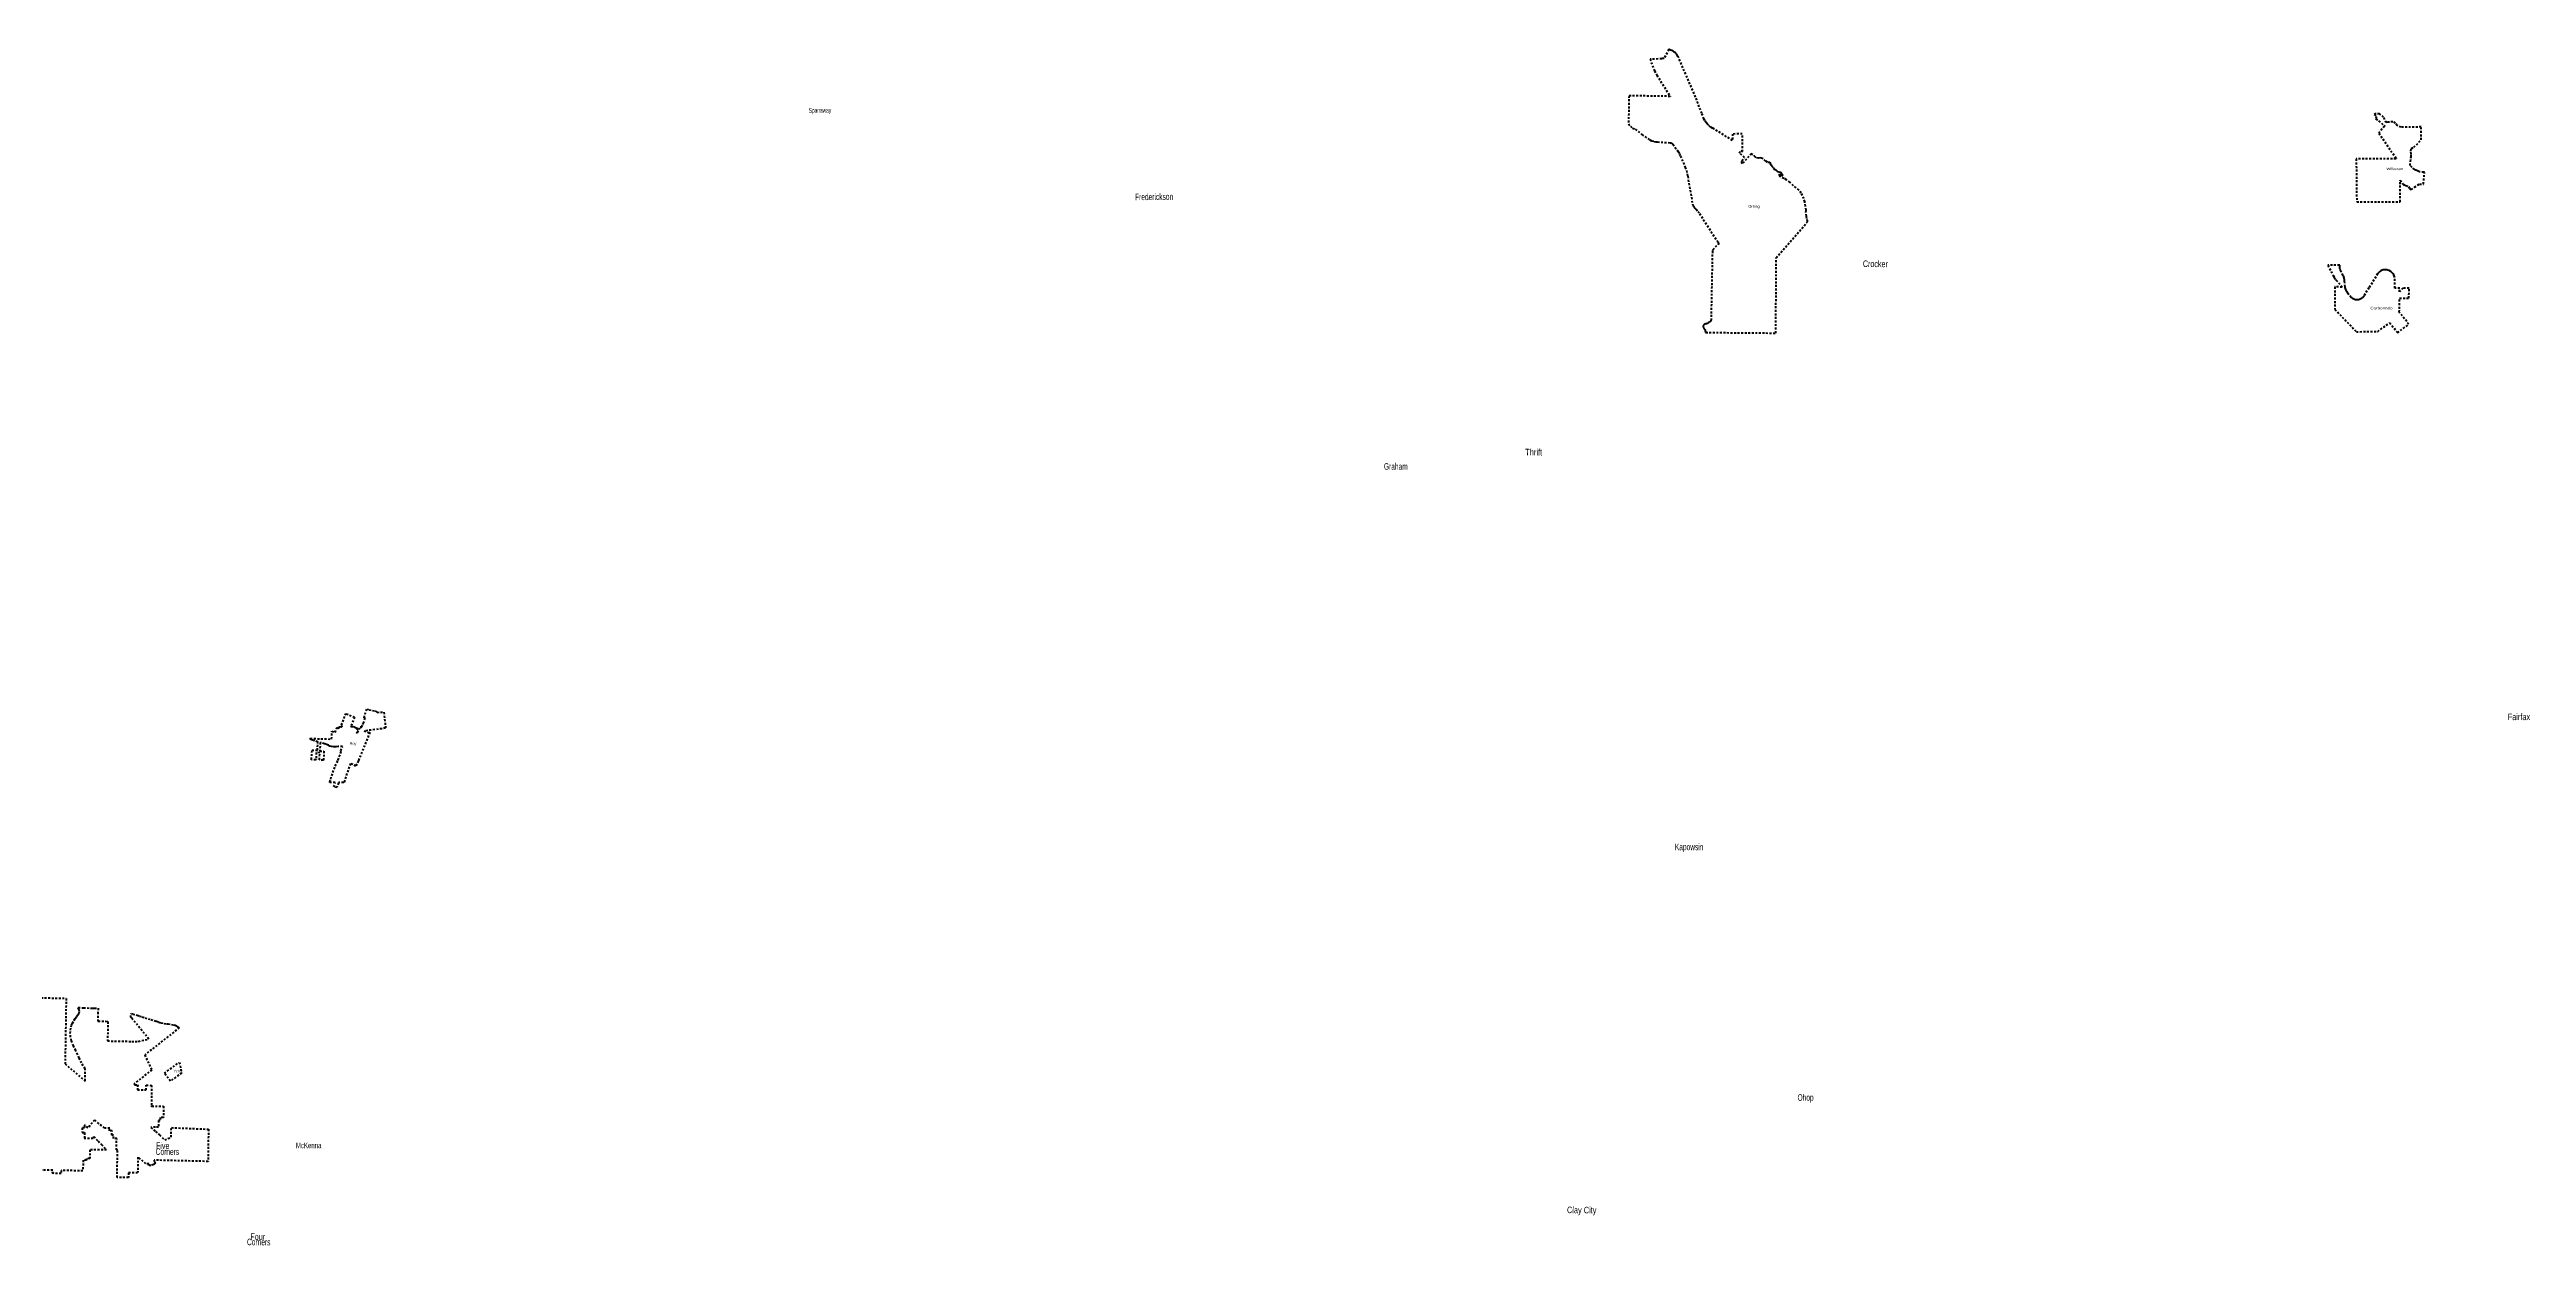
# Model space of a CAD drawing. Header units: feet. Extents: x -903180 to 1023491, y -707744 to 564635.
# Drawn here: x -404796 to -253965, y -209555 to -136741 of the extents above; entities that cross this region are included whole.
import ezdxf

# ---------------------------------------------------------------- set-up
doc = ezdxf.new("R2010")
doc.units = ezdxf.units.FT
doc.header["$LTSCALE"] = 80
doc.linetypes.add('SHORT_DASHED', pattern=[2.7, 1.5, -1.2])
doc.layers.add('13', color=7, linetype='SHORT_DASHED', lineweight=40)
doc.layers.add('16', color=7, linetype='Continuous')
doc.layers.add('36', color=7, linetype='Continuous')

msp = doc.modelspace()

# ---------------------------------------------------------------- linework, layer by layer
at = {"layer": '13'}
for p, q in [((-307354.44, -142245.43), (-307228.18, -142296.6)), ((-264642.88, -151829.01), (-264829.83, -151614.83)), ((-385850.15, -177976.91), (-385818.62, -177989.8)), ((-401236.99, -195912.13), (-401237.44, -195932.1)), ((-400997.39, -202831.3), (-400989.04, -202571.43))]:
    msp.add_line(p, q, dxfattribs=at)
for points in [[(-299677.35, -154004.62), (-299645.01, -149421), (-297739.41, -147229.18), (-297740.2, -147222.5), (-297747.89, -147199.74), (-297780.4, -147030.94), (-297814.88, -146884.26), (-297837.4, -146671.19), (-297835.68, -146516.36), (-297862.28, -146279.18), (-297915.09, -146007.88), (-297967.76, -145819.04), (-298050.61, -145628.26), (-298135.38, -145487.76), (-298256.47, -145293.07), (-298435.8, -145156.87), (-298603.03, -145036.72), (-298800.61, -144826.17), (-299022.21, -144684.06), (-299169.26, -144594.01), (-299386.76, -144494.11), (-299457.37, -144391.78), (-299481.6, -144347.61), (-299447.39, -144351.53), (-299368.88, -144369.4), (-299314.52, -144385.32), (-299262.16, -144407.28), (-299252.11, -144401.22), (-299246.13, -144373.06), (-299320.74, -144290.83), (-299344.99, -144230.58), (-299477.84, -144206.84), (-299548.29, -144188.95), (-299637, -144098.74), (-299731.63, -144060.81), (-299806.31, -143940.39), (-299897, -143864.24), (-299967.59, -143773.97), (-300008.01, -143681.59), (-300048.36, -143623.4), (-300187.23, -143607.73), (-300298.03, -143535.66), (-300449.19, -143403.39), (-300543.83, -143361.45), (-300624.35, -143341.58), (-300728.96, -143353.95), (-300869.88, -143318.17), (-300934.34, -143278.16), (-301075.43, -143147.87), (-301176.38, -143082.28), (-301697.8, -143693.05), (-301793.17, -143605.95), (-301695.73, -143556.17), (-301745.48, -143513.66), (-301573.91, -143318.7), (-301901.49, -143035.61), (-301797.82, -142896.65), (-301697.13, -142958.05), (-301714.68, -141871.37), (-302304.91, -141884.92), (-302304.91, -142273.15), (-303411.1, -141591.94), (-303530.52, -141531.15), (-303642.93, -141458.2), (-303747.1, -141373.9), (-303841.89, -141279.18), (-303926.26, -141175.07), (-303999.28, -141062.71), (-304049.73, -140966.14), (-304182.51, -140623.9), (-304560.01, -139632.84), (-305631.68, -137155.12), (-305678.05, -137080.95), (-305731.92, -137012.04), (-305792.7, -136949.13), (-305859.72, -136892.92), (-305932.25, -136844.03), (-306009.49, -136802.98), (-306090.61, -136770.23), (-306174.69, -136746.15), (-306196.96, -136741.33), (-306478.04, -137284.14), (-306602.96, -137284.14), (-306626.38, -137311.47), (-307336.52, -137323.67), (-307065.65, -138035.73), (-306922.23, -138306.72), (-306113.77, -139593.35), (-308613.97, -139554), (-308647.37, -141273.92), (-308523.92, -141402.94), (-308399.58, -141520.27), (-308230.67, -141583.64), (-307828.33, -141916.88), (-307354.44, -142245.43)], [(-307228.18, -142296.6), (-307097.27, -142334.28), (-306963.14, -142358.08), (-306880.68, -142365.64), (-306104.95, -142413.15), (-306083.24, -142416.2), (-306061.97, -142421.5), (-306041.37, -142429), (-306021.66, -142438.6), (-306003.07, -142450.22), (-305985.79, -142463.71), (-305970.02, -142478.94), (-305955.93, -142495.73), (-305945.68, -142510.62), (-305682.93, -142862.63), (-305604.95, -142979.03), (-305539.56, -143102.94), (-305487.47, -143233), (-305487.34, -143233.4), (-305185.98, -143917.4), (-305114.79, -144110.36), (-305064.16, -144309.71), (-305040.73, -144456.22), (-304741.6, -146178.71), (-304737.31, -146198.57), (-304727.17, -146231.84), (-304713.62, -146263.87), (-304696.79, -146294.31), (-304676.87, -146322.81), (-304654.08, -146349.09), (-304628.67, -146372.83), (-304525.7, -146469.56), (-304418.1, -146592.48), (-304323.95, -146725.97), (-303248.03, -148406.71), (-303236.67, -148424.46), (-303135.4, -148532.77), (-303509.24, -148950.74), (-303513.21, -148955.09), (-303519.81, -148963.61), (-303525.48, -148972.77), (-303530.16, -148982.48), (-303533.8, -148992.62), (-303536.36, -149003.08), (-303537.81, -149013.76), (-303618.16, -153203.27), (-303618.89, -153206.27), (-303625.95, -153229.43), (-303635.4, -153251.72), (-303647.12, -153272.91), (-303661, -153292.75), (-303676.87, -153311.04), (-303694.57, -153327.56), (-303713.9, -153342.15), (-303734.64, -153354.63), (-303756.58, -153364.88), (-303792.81, -153387.42), (-303846.38, -153414.42), (-303902.47, -153435.68), (-303960.48, -153450.95), (-303963.55, -153451.49), (-303981.05, -153455.67), (-303998.01, -153461.66), (-304014.25, -153469.39), (-304029.59, -153478.77), (-304043.87, -153489.71), (-304056.93, -153502.08), (-304068.63, -153515.74), (-304078.83, -153530.56), (-304087.43, -153546.36), (-304094.33, -153562.97), (-304099.45, -153580.21), (-304099.46, -153580.43), (-304099.4, -153603.34), (-304096.95, -153626.12), (-304092.13, -153648.51), (-304085, -153670.28), (-304075.63, -153691.19), (-304064.12, -153711), (-304050.61, -153729.5), (-304035.24, -153746.49), (-304018.18, -153761.77), (-303999.61, -153775.19), (-303994.41, -153786.8), (-303978.46, -153829.9), (-303967.1, -153874.43), (-303960.46, -153919.9), (-303958.61, -153965.82), (-303944.82, -153966.86), (-299677.35, -154004.62)], [(-264829.83, -151614.83), (-264833.35, -151582.64), (-264843.57, -151570.41), (-264890.2, -151504.59), (-264929.7, -151434.25), (-264961.62, -151360.17), (-264985.63, -151283.16), (-264997.97, -151221.52), (-265001.57, -151203.53), (-265004.02, -151181.52), (-265043.85, -150823.96), (-265046.14, -150803.32), (-265048.4, -150783.96), (-265050.31, -150767.6), (-265068.13, -150674.34), (-265095.6, -150583.46), (-265124.01, -150515.94), (-265132.47, -150495.82), (-265142.17, -150475.94), (-265227.76, -150300.52), (-265234.79, -150286.12), (-265246.89, -150260.52), (-265270.39, -150210.84), (-265299.4, -150129.17), (-265319.71, -150044.91), (-265331.1, -149959), (-265332.91, -149892.37), (-265333.45, -149872.37), (-265353.45, -149872.25), (-266052.33, -149868.13), (-265766.07, -150463.77), (-265756.31, -150484.08), (-265745.09, -150503.77), (-265672.22, -150628.74), (-265591.61, -150738.7), (-265575.85, -150760.2), (-265559.7, -150778.7), (-265187.3, -151205.32), (-265624.47, -151192.05), (-265630.35, -152561.39), (-264324.32, -153920.69), (-263021.43, -153907.48), (-262293.09, -153372.33), (-261816.35, -153977.04), (-261125.98, -153470.49), (-261706.55, -152734.13), (-261694.27, -151874.98), (-261120.07, -151882.67), (-261114.61, -151276.94), (-261485.57, -151272.31), (-261688.85, -151495.02), (-261685.65, -151270.24), (-261977.53, -151260.79), (-261990.37, -150613.4), (-262017.93, -150519.47), (-262046.97, -150462.74), (-262089.83, -150389.41), (-262154.82, -150314.69), (-262228.1, -150252.43), (-262319.36, -150202.62), (-262414.77, -150169.42), (-262469.67, -150155.76), (-262528.15, -150147.28), (-262590.98, -150146.72), (-262649.83, -150154.2), (-262689.71, -150162.22), (-262746.63, -150176.33), (-262824.06, -150208.16), (-262899.06, -150253.97), (-262918.42, -150268.5), (-262984.45, -150327.15), (-263030.64, -150390.92), (-263542.59, -151246.46), (-263572.02, -151246.18), (-263857.78, -151730.99), (-263869.54, -151750.95), (-263882.68, -151770.99), (-263895.38, -151790.36), (-263927.13, -151829.52), (-263962.79, -151865.13), (-264001.99, -151896.83), (-264044.28, -151924.25), (-264089.21, -151947.1), (-264136.29, -151965.14), (-264184.98, -151978.15), (-264234.78, -151986), (-264285.12, -151988.6), (-264335.45, -151985.93), (-264385.23, -151978.01), (-264433.91, -151964.93), (-264480.96, -151946.83), (-264525.85, -151923.91), (-264568.11, -151896.43), (-264607.26, -151864.68), (-264642.88, -151829.01)], [(-387300.28, -181673.13), (-387484.83, -181639.09), (-387405.71, -181367.83), (-387718.41, -181363.39), (-387736.7, -181363.13), (-387730.72, -181343.11), (-387674.77, -181157.08), (-387608.77, -180954.74), (-387541.01, -180754.63), (-387469.72, -180555.41), (-387392.49, -180354.35), (-387243.31, -180036.87), (-387239.65, -180029.07), (-387227.41, -179996.87), (-387020.38, -179452.42), (-387062.19, -179436.69), (-386962.59, -179174.41), (-387215.6, -179182.75), (-387365.19, -179194.67), (-387503.72, -179197.08), (-387633.93, -179182.38), (-387720.8, -179147.6), (-387814.56, -179094.33), (-387921.18, -179047.81), (-388048.74, -179011.15), (-388255.42, -178953.32), (-388312.94, -178938.31), (-388336.76, -179451.34), (-388085.66, -179458), (-388110.05, -179983.29), (-388110.99, -180003.58), (-388140.32, -180002.67), (-388343.08, -179996.39), (-388362.04, -179995.8), (-388361.11, -179975.77), (-388341.42, -179551.71), (-388552.14, -179546.14), (-388568.5, -179969.34), (-388569.27, -179989.38), (-388590.49, -179988.72), (-388822.94, -179981.51), (-388842.51, -179980.9), (-388841.88, -179969.02), (-388811.52, -179393.55), (-388481.27, -179402.31), (-388462.51, -178998.27), (-388461.78, -178982.56), (-388459.46, -178958.27), (-388459.23, -178955.9), (-388454.37, -178931.91), (-388451.54, -178922.93), (-388445.06, -178903.82), (-388468.46, -178897.72), (-388472.59, -178896.64), (-388635.81, -178840.6), (-388715.83, -178807.24), (-388815.02, -178762.62), (-388917.21, -178701.68), (-388942.35, -178686.68), (-388917.21, -178687.34), (-387617.46, -178721.76), (-387602.48, -178241.49), (-387398.19, -178318.9), (-387270.66, -178010.73), (-387164.42, -178054.82), (-387127.4, -177965.35), (-387118.81, -177944.61), (-387099.12, -177951.92), (-387025.17, -177979.35), (-387004.24, -177987.11), (-386996.41, -177969.24), (-386970.76, -177910.73), (-386962.27, -177891.36), (-386984.06, -177883.73), (-387018.68, -177871.61), (-386762.79, -177195.41), (-386754.83, -177174.38), (-386732.28, -177183.47), (-386228.5, -177386.41), (-386439.42, -177942.06), (-386447.18, -177962.5), (-386427.01, -177961.14), (-386289.63, -177951.95), (-386186.53, -177989.14), (-386189.07, -177996.53), (-386195.55, -178015.42), (-386175.93, -178022.76), (-386044.15, -178072.03), (-386023.49, -178079.76), (-386032.21, -178099.51), (-386120.92, -178300.42), (-386034.75, -178340.42), (-385878.98, -177987.66), (-385870.55, -177968.57), (-385850.15, -177976.91)], [(-385818.62, -177989.8), (-385797.58, -177998.41), (-385788.69, -177977.98), (-385719.48, -177818.93), (-385709.96, -177797.04), (-385690.78, -177804.99), (-385677.82, -177763.17), (-385573.93, -177447.19), (-385644.73, -177421.82), (-385483.25, -176893.66), (-385331.91, -176942.98), (-384960.74, -177008.43), (-384848.72, -177095.94), (-384435.68, -177088.73), (-384333.28, -178045.37), (-384549.62, -178091.28), (-384561.2, -178093.64), (-385631.12, -178226.44), (-385373.5, -178315.66), (-385287.61, -178313.05), (-385979.03, -180018.76), (-385987.14, -180038.76), (-385994.43, -180058.76), (-386141.92, -180368.73), (-386474.08, -180209.3), (-386866.43, -181355.28), (-386873.27, -181375.28), (-386893.34, -181375.01), (-387168.76, -181371.24), (-387188.77, -181370.97), (-387196.14, -181390.95), (-387300.28, -181673.13)], [(-405311.4, -194472.89), (-403785.65, -194511.15), (-403846.84, -198489.68), (-402647.44, -199532.86), (-402627.07, -199550.58), (-402626.81, -199530.26), (-402617.88, -198842.19), (-402617.72, -198829.69), (-402633.72, -198802.19), (-402841.34, -198445.46), (-402990.06, -198144.36), (-403079.84, -197941.54), (-403200.09, -197690.6), (-403330.6, -197407.49), (-403455.3, -197090.11), (-403517.06, -196866.96), (-403532.58, -196641.48), (-403521.76, -196448.05), (-403451.33, -196141.41), (-403397.85, -196014.15), (-403306.78, -195866.18), (-403303.37, -195847.96), (-403297.31, -195838.75), (-403229.09, -195726.57), (-403155.96, -195616.79), (-403076.11, -195517.86), (-403014.52, -195438.2), (-402987.74, -195388.1), (-402977.93, -195320.31), (-402987.74, -195219.78), (-403006.03, -195170.39), (-403046.34, -195061.79), (-402725.18, -195085.41), (-402306.52, -195100.5), (-402231.11, -195102.54), (-402196.6, -195103.42), (-402059.2, -195106.75), (-401839.15, -195115.17), (-401844.67, -195355.36), (-401854.33, -195876.87), (-401854.62, -195892.45), (-401834.7, -195893.08), (-401257.78, -195911.46), (-401236.99, -195912.13)], [(-401237.44, -195932.1), (-401264.19, -197104.09), (-399789.43, -197131.9), (-399389.15, -197132.04), (-398747.31, -196984.82), (-399739.3, -195779.39), (-399781.89, -195724.08), (-399840.57, -195665.37), (-399834.6, -195426.54), (-399714.39, -195464.12), (-399528.94, -195512.01), (-399459.13, -195541.12), (-399320.04, -195591.72), (-399153.38, -195634.96), (-398974.42, -195688.69), (-398796.31, -195756.28), (-398628.67, -195799.77), (-398279.58, -195908.19), (-398138.04, -195957.46), (-397988.21, -196001.18), (-397805.82, -196045.24), (-397656.79, -196064.69), (-397590.97, -196064.69), (-397578.49, -196060.53), (-397365.25, -196094.22), (-397222.22, -196118.08), (-397140.87, -196138.42), (-397074.41, -196184.46), (-396994.01, -196246.35), (-396895.5, -196306.36), (-398979.59, -197941.46), (-399000.28, -197957.44), (-398571.36, -198872.25), (-399654.23, -199718.57), (-399607.72, -199771.65), (-399425.93, -199768.21), (-399435.1, -200078.08), (-398916.16, -200088.48), (-398909.01, -199799.13), (-398582.04, -199805.75), (-398597.72, -201099.5), (-398583.7, -201079.46), (-398568.7, -201079.36), (-397859.81, -201074.5), (-397863.54, -201744.83), (-397863.65, -201764.83), (-397883.65, -201764.83), (-398060.13, -201764.84), (-398063.98, -201952.18), (-398155.86, -201951.04), (-398158.68, -202357.16), (-398342.97, -202350.6), (-398629.34, -202373.51), (-398337.34, -202608.15), (-398096.68, -202826.25), (-397782.99, -203122.02), (-397391.2, -202965.29), (-397376.54, -202380.68), (-395119.48, -202476.44), (-395145.32, -204438.22), (-398427.63, -204361.92), (-398429.56, -204444.87), (-398347.79, -204527.73), (-398454.13, -204628.71), (-398601.09, -204680.64), (-398751.07, -204678.31), (-398748.74, -204578.22), (-398923.28, -204575.14), (-399409.21, -204176.55), (-399430.67, -205134.37), (-399980.6, -205125.12), (-399987.32, -205425.05), (-400687.23, -205413.28), (-400649.81, -203743.19), (-400726.5, -203742.34), (-400703.91, -203038.62), (-400903.84, -203033.68), (-400897.42, -202833.77), (-400997.39, -202831.3)], [(-400989.04, -202571.43), (-401139, -202567.72), (-401134.18, -202418.01), (-401441.34, -202413.98), (-402058.96, -201919.27), (-402450.92, -202399.68), (-402640.1, -202240.05), (-402657.62, -202225.27), (-402657.97, -202243.17), (-402661, -202395.05), (-402801.39, -202393.09), (-402807.31, -202649.42), (-402807.77, -202669.42), (-402787.94, -202669.76), (-402687.76, -202671.47), (-402667.8, -202671.81), (-402668.22, -202690.06), (-402675.42, -203001.72), (-402675.88, -203021.72), (-402696.03, -203021.38), (-402100.5, -203031.76), (-402101.45, -202917.95), (-401840, -203189.08), (-401634.88, -203410.3), (-401320.47, -203740.6), (-402340.17, -203730.58), (-402349.82, -204261.96), (-402549.78, -204257.98), (-402551.6, -204357.97), (-402751.56, -204353.98), (-402763.55, -205013.88), (-404083.3, -204987.61), (-404086.66, -205172.58)], [(-404086.66, -205172.58), (-404606.55, -205162.23), (-404603.18, -204977.26), (-405417, -204961.07)]]:
    msp.add_lwpolyline(points, dxfattribs=at)
for points in [[(-261303.35, -145027.77), (-261154.96, -145072.23), (-261084.23, -145194.97), (-260973.31, -145267.33), (-260776.18, -145118.14), (-260478.4, -144934.61), (-260240.46, -144931.29), (-260172.64, -144219.85), (-260219.12, -144216.46), (-260431.14, -144187.56), (-260450.35, -144184.94), (-260471.14, -144179.62), (-260519.51, -144167.26), (-260609.02, -144135.34), (-260694.69, -144094.25), (-260755.61, -144056.74), (-260775.38, -144044.57), (-260795.61, -144029.66), (-260928.83, -143921.86), (-261054.12, -143796.65), (-261030.52, -143563.7), (-260987.71, -143260.69), (-260995.11, -143091.58), (-260996.37, -142912.54), (-260971.68, -142765.08), (-260825.77, -142687.93), (-260372.75, -142246.67), (-260369.6, -141455.25), (-261608.87, -141469.06), (-261841.27, -141363.85), (-261943.57, -141219.62), (-262094.51, -141139.12), (-262441.58, -141161.82), (-262508.21, -141192.46), (-262662.16, -140848.95), (-262909.34, -140655.78), (-263207.11, -140654.81), (-263229.42, -140694.16), (-263071.31, -140844.3), (-263135.75, -140917.95), (-263151.28, -140935.7), (-263133.25, -140950.39), (-262617.96, -141370.3), (-262598.74, -141385.96), (-262615.4, -141406.6), (-262957.36, -141830.1), (-261905.56, -143367.62), (-261892.52, -143386.68), (-261911.88, -143386.83), (-264329.61, -143405.41), (-264301.62, -146015.74), (-261647.74, -146011.96), (-261651.55, -144702.58), (-261507.77, -144911.53), (-261408.87, -144978.61)], [(-396894.23, -198406.08), (-396755.29, -199059.04), (-397430, -199545.19), (-397802.88, -199060.79)]]:
    msp.add_lwpolyline(points, close=True, dxfattribs=at)

# ---------------------------------------------------------------- texts
at = {"layer": '16'}
for s, height, rotation, width, p in [('Spanaway', 294.2, 0.501, 0.6, (-358569.1, -140593.86)), ('Frederickson', 400, 0.493, 0.6, (-338691.79, -145914.31)), ('Crocker', 400, 359.37, 0.65, (-294376.17, -149979.12)), ('Thrift', 400, 359.37, 0.85, (-314935.66, -161449.93)), ('Graham', 400, 359.987, 0.6, (-323538.82, -162323.41)), ('Five', 400, 359.37, 0.65, (-398315.8, -203672.82)), ('Corners', 400, 359.37, 0.6, (-398330.9, -204035.55)), ('Clay City', 400, 359.37, 0.7, (-312391.52, -207586.44)), ('Corners', 400, 359.37, 0.6, (-392772.38, -209537.02)), ('Four', 400, 359.37, 0.65, (-392563.93, -209214.46))]:
    msp.add_text(s, height=height, rotation=rotation, dxfattribs=dict(at, width=width)).set_placement(p)
for s, height, width, p in [('Fairfax', 400, 0.7, (-255105.22, -177570.19)), ('Kapowsin', 400, 0.6, (-305821.68, -185487.82)), ('Ohop', 400, 0.6, (-298353.63, -200747.04)), ('McKenna', 338, 0.65, (-389790.06, -203633.4))]:
    msp.add_text(s, height=height, dxfattribs=dict(at, width=width)).set_placement(p)
at = {"layer": '36'}
for s, width, p in [('Wilkeson', 1.2, (-262487.82, -144083.65)), ('Orting', 1.25, (-301362.95, -146367.34)), ('Carbonado', 1.3, (-263470.61, -152562.55)), ('Roy', 1.1, (-386519.59, -179072.97))]:
    msp.add_text(s, height=157.5, dxfattribs=dict(at, width=width)).set_placement(p)
msp.add_text('Yelm', height=157.5, dxfattribs=at).set_placement((-397236.46, -199018.78))

doc.saveas('drawing.dxf')
